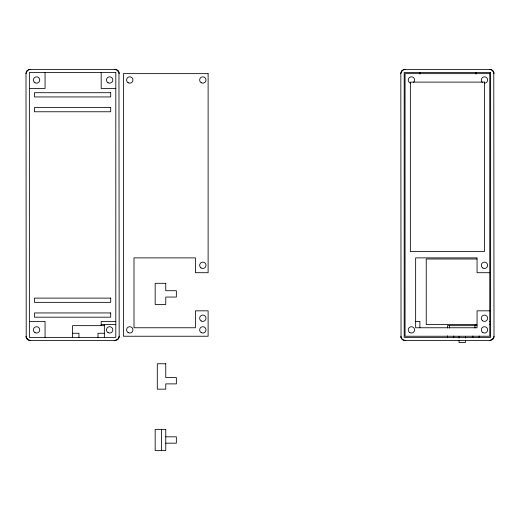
<?xml version="1.0" encoding="UTF-8"?>
<svg xmlns="http://www.w3.org/2000/svg" width="520" height="520" viewBox="0 0 520 520"><rect width="100%" height="100%" fill="white"/><g stroke="black" fill="none" stroke-linecap="round" stroke-linejoin="round"><path stroke-width="0.78" d="M117.936 339.228L115.011 340.47L30.166 340.47L27.729 339.651L26.215 337.565L26 73.6L26.819 71.142L28.905 69.628L115.076 69.414L117.468 70.245L118.963 72.319L119.177 336.258L118.736 338.111L117.773 339.072M492.759 339.228L489.834 340.47L404.989 340.47L402.551 339.651L401.037 337.565L400.822 73.6L401.629 71.162L403.709 69.635L489.899 69.414L492.291 70.245L493.779 72.293L494 336.238C493.948 337.044 493.63 339.476 492.317 338.787M117.611 70.98L117.936 70.655M27.241 339.228L27.684 338.787M492.434 70.98L492.759 70.655M29.367 88.472L45.058 88.472L45.058 72.514M115.804 88.472L101.179 88.472L101.179 72.514M476.899 258.999L426.238 258.999L426.238 324.532L476.899 324.532M489.762 272.708L477.061 272.708L477.061 257.881L415.649 257.881L415.649 327.762L477.061 327.762L477.061 310.824L489.762 310.824M29.367 321.412L45.058 321.412L45.058 337.37M115.804 321.412L101.179 321.412L101.179 325.65M415.175 321.412L419.881 321.412L419.881 327.795M489.762 321.412L490.633 321.412M101.179 324.532L115.804 324.532M489.762 324.532L490.633 324.532M104.351 325.65L72.586 325.65L72.586 337.37M476.794 325.65L447.415 325.65L447.415 327.99M72.586 333.268L78.943 333.268L78.943 337.37M104.351 333.268L98.001 333.268L98.001 337.37M165.763 436.826L176.352 436.826L176.352 443.176L165.763 443.176M402.064 70.655L402.389 70.98M27.241 70.655L27.566 70.98M479.174 335.998L479.174 337.37M476.001 72.514L476.001 74.113M476.001 324.233L476.001 325.65M474.942 325.65L474.942 328.029M472.823 335.998L472.823 337.37M465.413 336.538L465.413 338.052M465.413 340.321L465.413 342.589L459.056 342.589L459.056 340.321M459.056 336.538L459.056 338.052M453.765 335.998L453.765 337.37M449.527 325.65L449.527 328.029M447.415 335.803L447.415 337.37M419.881 72.514L419.881 74.113M161.531 429.41L161.531 450.587M104.351 324.532L104.351 337.37M30.238 340.47A4.238 4.238 0 0 1 26 336.238M26 73.645A4.238 4.238 0 0 1 30.238 69.414M119.177 336.238A4.238 4.238 0 0 1 114.94 340.47M114.94 69.414A4.238 4.238 0 0 1 119.177 73.645M410.54 83.057A3.179 3.179 0 0 1 408.597 78.526A3.179 3.179 0 0 1 413.419 77.539A3.179 3.179 0 0 1 413.413 82.466M482.469 82.466A3.179 3.179 0 0 1 482.697 77.363A3.179 3.179 0 0 1 487.507 79.073A3.179 3.179 0 0 1 484.471 83.174M405.06 340.47A4.238 4.238 0 0 1 400.822 336.238M400.822 73.645A4.238 4.238 0 0 1 405.06 69.414M494 336.238A4.238 4.238 0 0 1 489.762 340.47M489.762 69.414A4.238 4.238 0 0 1 494 73.645M115.804 72.514L29.367 72.514L29.367 337.37L115.804 337.37L115.804 72.514M490.633 72.514L404.196 72.514L404.196 337.37L490.633 337.37L490.633 72.514M208.117 73.645L123.409 73.645L123.409 336.238L208.117 336.238L208.117 310.824L195.41 310.824L195.41 327.762L133.998 327.762L133.998 257.881L195.41 257.881L195.41 272.708L208.117 272.708L208.117 73.645M489.762 73.645L405.06 73.645L405.06 336.238L489.762 336.238L489.762 73.645M484.471 82.115L410.351 82.115L410.351 251.531L484.471 251.531L484.471 82.115M110.708 92.703L34.47 92.703L34.47 96.941L110.708 96.941L110.708 92.703M110.708 107.53L34.47 107.53L34.47 111.767L110.708 111.767L110.708 107.53M165.763 283.296L155.174 283.296L155.174 304.473L165.763 304.473L165.763 297.057L176.352 297.057L176.352 290.706L165.763 290.706L165.763 283.296M110.708 298.116L34.47 298.116L34.47 302.354L110.708 302.354L110.708 298.116M110.708 312.942L34.47 312.942L34.47 317.174L110.708 317.174L110.708 312.942M165.763 363.766L157.294 363.766L157.294 389.175L165.763 389.175L165.763 383.884L176.352 383.884L176.352 377.526L165.763 377.526L165.763 363.766M165.763 429.41L155.174 429.41L155.174 450.587L165.763 450.587L165.763 429.41M35.003 82.752A3.179 3.179 0 0 0 39.767 80.002A3.179 3.179 0 0 0 35.003 77.246A3.179 3.179 0 0 0 35.003 82.752M108.056 82.752A3.179 3.179 0 0 0 112.82 80.002A3.179 3.179 0 0 0 108.056 77.246A3.179 3.179 0 0 0 108.056 82.752M108.056 332.631A3.179 3.179 0 0 0 112.82 329.882A3.179 3.179 0 0 0 108.056 327.132A3.179 3.179 0 0 0 108.056 332.631M35.003 332.631A3.179 3.179 0 0 0 39.767 329.882A3.179 3.179 0 0 0 35.003 327.132A3.179 3.179 0 0 0 35.003 332.631M128.173 82.752A3.179 3.179 0 0 0 132.938 80.002A3.179 3.179 0 0 0 128.173 77.246A3.179 3.179 0 0 0 128.173 82.752M201.233 82.752A3.179 3.179 0 0 0 205.998 80.002A3.179 3.179 0 0 0 201.233 77.246A3.179 3.179 0 0 0 201.233 82.752M201.233 332.631A3.179 3.179 0 0 0 205.998 329.882A3.179 3.179 0 0 0 201.233 327.132A3.179 3.179 0 0 0 201.233 332.631M128.173 332.631A3.179 3.179 0 0 0 132.938 329.882A3.179 3.179 0 0 0 128.173 327.132A3.179 3.179 0 0 0 128.173 332.631M201.233 320.983A3.179 3.179 0 0 0 205.998 318.233A3.179 3.179 0 0 0 201.233 315.484A3.179 3.179 0 0 0 201.233 320.983M200.993 267.891A3.179 3.179 0 0 0 205.985 265.577A3.179 3.179 0 0 0 201.487 262.411A3.179 3.179 0 0 0 200.993 267.891M482.885 332.631A3.179 3.179 0 0 0 487.65 329.882A3.179 3.179 0 0 0 482.885 327.132A3.179 3.179 0 0 0 482.885 332.631M409.825 332.631A3.179 3.179 0 0 0 414.59 329.882A3.179 3.179 0 0 0 409.825 327.132A3.179 3.179 0 0 0 409.825 332.631M482.644 320.834A3.179 3.179 0 0 0 487.637 318.519A3.179 3.179 0 0 0 483.138 315.354A3.179 3.179 0 0 0 482.644 320.834M482.885 268.047A3.179 3.179 0 0 0 487.65 265.291A3.179 3.179 0 0 0 482.885 262.542A3.179 3.179 0 0 0 482.885 268.047"/></g></svg>
